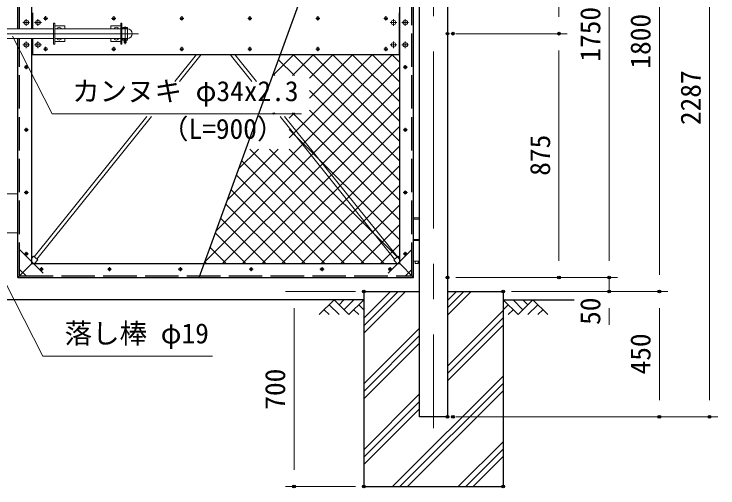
# Model space of a CAD drawing. Units: millimetres, scale not verified. Extents: x -6300 to 6300, y -4455 to 4455.
# Drawn here: x -1963 to 561, y -2013 to -312 of the extents above; entities that cross this region are included whole.
import ezdxf
from ezdxf.enums import TextEntityAlignment as Align

# ---------------------------------------------------------------- set-up
doc = ezdxf.new("R2010")
doc.units = ezdxf.units.MM
doc.header["$LTSCALE"] = 20
doc.header["$PDMODE"] = 32
doc.header["$PDSIZE"] = 10
doc.linetypes.add('DASHED', pattern=[7.5, 6, -1.5])
doc.linetypes.add('USER1', pattern=[50.8, 31.75, -6.35, 6.35, -6.35])
for name, color, linetype, lineweight in [('0-1_D-DCR-HCH', 7, 'Continuous', 13), ('0-2_D-STR4', 7, 'Continuous', 25), ('0-3_D-BMK', 2, 'USER1', 13), ('0-4_D-STR1', 1, 'Continuous', 25), ('0-5_D-STR3', 3, 'Continuous', 13), ('0-6_D-BGD', 7, 'Continuous', 25), ('0-7_D-STR-DIM', 7, 'Continuous', 13), ('0-9_Defpoints', 8, 'Continuous', 25), ('0-A_D-STR-TXT', 7, 'Continuous', 13), ('0-B_D-STR2', 7, 'Continuous', 13)]:
    doc.layers.add(name, color=color, linetype=linetype, lineweight=lineweight)
doc.styles.add('ＭＳ ゴシック', font='')
doc.styles.get('ＭＳ ゴシック').set_extended_font_data('MS Gothic')

msp = doc.modelspace()

# ---------------------------------------------------------------- linework, layer by layer
at = {"layer": '0-1_D-DCR-HCH'}
for p, q in [((-709.03, -1457.22), (-559.64, -1307.84)), ((-709.03, -1430.71), (-586.16, -1307.84)), ((-709.03, -1404.19), (-612.67, -1307.84)), ((-409.03, -1392.93), (-323.94, -1307.84)), ((-409.03, -1366.41), (-350.45, -1307.84)), ((-409.03, -1339.89), (-376.97, -1307.84)), ((-815.45, -1337.84), (-868.66, -1391.05)), ((-833.19, -1355.57), (-797.55, -1391.05)), ((-815.45, -1337.84), (-762.24, -1391.05)), ((-797.71, -1355.57), (-779.98, -1337.84)), ((-779.98, -1373.31), (-744.5, -1337.84)), ((-762.24, -1391.05), (-709.03, -1337.84)), ((-726.76, -1355.57), (-709.03, -1373.23)), ((-155.81, -1391.05), (-209.03, -1337.84)), ((-191.29, -1355.57), (-209.03, -1373.23)), ((-138.08, -1373.31), (-173.55, -1337.84)), ((-102.6, -1337.84), (-155.81, -1391.05)), ((-120.25, -1355.67), (-138.08, -1337.84)), ((-84.87, -1355.57), (-120.5, -1391.05)), ((-102.6, -1337.84), (-49.39, -1391.05)), ((-850.93, -1373.31), (-833.11, -1391.05)), ((-744.5, -1373.31), (-726.68, -1391.05)), ((-409.03, -1575.6), (-209.03, -1375.6)), ((-173.55, -1373.31), (-191.37, -1391.05)), ((-67.13, -1373.31), (-84.95, -1391.05)), ((-409.03, -1602.11), (-209.03, -1402.11)), ((-409.03, -1628.63), (-209.03, -1428.63)), ((-709.03, -1639.89), (-509.03, -1439.89)), ((-709.03, -1666.41), (-509.03, -1466.41)), ((-709.03, -1692.93), (-509.03, -1492.93)), ((-605.56, -2007.84), (-209.03, -1611.3)), ((-579.05, -2007.84), (-209.03, -1637.82)), ((-552.53, -2007.84), (-209.03, -1664.33)), ((-709.03, -1875.6), (-509.03, -1675.6)), ((-709.03, -1902.11), (-509.03, -1702.11)), ((-709.03, -1928.63), (-509.03, -1728.63)), ((-369.86, -2007.84), (-209.03, -1847)), ((-343.34, -2007.84), (-209.03, -1873.52)), ((-316.83, -2007.84), (-209.03, -1900.04))]:
    msp.add_line(p, q, dxfattribs=at)
at = {"layer": '0-2_D-STR4'}
for p, q in [((-709.03, -1307.84), (-709.03, -2007.84)), ((-709.03, -1307.84), (-509.03, -1307.84)), ((-409.03, -1307.84), (-209.03, -1307.84)), ((-209.03, -1307.84), (-209.03, -2007.84)), ((-709.03, -2007.84), (-209.03, -2007.84))]:
    msp.add_line(p, q, dxfattribs=at)
at = {"layer": '0-3_D-BMK'}
for p, q in [((-459.03, 569.16), (-459.03, -1797.84)), ((-1842.09, -327.84), (-1856.97, -327.84)), ((-1849.53, -320.4), (-1849.53, -335.28)), ((-1598.09, -327.84), (-1612.97, -327.84)), ((-1605.53, -320.4), (-1605.53, -335.28)), ((-1354.09, -327.84), (-1368.97, -327.84)), ((-1361.53, -320.4), (-1361.53, -335.28)), ((-1110.09, -327.84), (-1124.97, -327.84)), ((-1117.53, -320.4), (-1117.53, -335.28)), ((-866.09, -327.84), (-880.97, -327.84)), ((-873.53, -320.4), (-873.53, -335.28)), ((-622.09, -327.84), (-636.97, -327.84)), ((-629.53, -320.4), (-629.53, -335.28)), ((-1907.03, -342.84), (-1931.03, -342.84)), ((-1919.03, -330.84), (-1919.03, -354.84)), ((-1865.03, -342.84), (-1889.03, -342.84)), ((-1877.03, -330.84), (-1877.03, -354.84)), ((-590.03, -342.84), (-614.03, -342.84)), ((-602.03, -330.84), (-602.03, -354.84)), ((-548.03, -342.84), (-572.03, -342.84)), ((-560.03, -330.84), (-560.03, -354.84)), ((-1564.28, -357.09), (-1564.28, -419.99)), ((-1516.08, -382.84), (-2446.08, -382.84)), ((-1907.03, -422.84), (-1931.03, -422.84)), ((-1919.03, -410.84), (-1919.03, -434.84)), ((-1865.03, -422.84), (-1889.03, -422.84)), ((-1877.03, -410.84), (-1877.03, -434.84)), ((-590.03, -422.84), (-614.03, -422.84)), ((-602.03, -410.84), (-602.03, -434.84)), ((-548.03, -422.84), (-572.03, -422.84)), ((-560.03, -410.84), (-560.03, -434.84)), ((-1842.09, -437.84), (-1856.97, -437.84)), ((-1849.53, -430.4), (-1849.53, -445.28)), ((-1598.09, -437.84), (-1612.97, -437.84)), ((-1605.53, -430.4), (-1605.53, -445.28)), ((-1354.09, -437.84), (-1368.97, -437.84)), ((-1361.53, -430.4), (-1361.53, -445.28)), ((-1110.09, -437.84), (-1124.97, -437.84)), ((-1117.53, -430.4), (-1117.53, -445.28)), ((-866.09, -437.84), (-880.97, -437.84)), ((-873.53, -430.4), (-873.53, -445.28)), ((-622.09, -437.84), (-636.97, -437.84)), ((-629.53, -430.4), (-629.53, -445.28)), ((-1911.59, -502.84), (-1926.47, -502.84)), ((-1919.03, -495.4), (-1919.03, -510.28)), ((-552.59, -502.84), (-567.47, -502.84)), ((-560.03, -495.4), (-560.03, -510.28)), ((-1926.47, -727.84), (-1911.59, -727.84)), ((-1919.03, -720.4), (-1919.03, -735.28)), ((-567.47, -727.84), (-552.59, -727.84)), ((-560.03, -720.4), (-560.03, -735.28)), ((-1991.21, -957.84), (-1953.47, -957.84)), ((-1926.47, -952.84), (-1911.59, -952.84)), ((-1919.03, -945.4), (-1919.03, -960.28)), ((-567.47, -952.84), (-552.59, -952.84)), ((-560.03, -945.4), (-560.03, -960.28)), ((-1991.21, -1097.84), (-1953.47, -1097.84)), ((-1911.59, -1172.84), (-1926.47, -1172.84)), ((-1919.03, -1165.4), (-1919.03, -1180.28)), ((-552.59, -1172.84), (-567.47, -1172.84)), ((-560.03, -1165.4), (-560.03, -1180.28)), ((-1857.09, -1227.84), (-1871.97, -1227.84)), ((-1864.53, -1220.4), (-1864.53, -1235.28)), ((-1613.09, -1227.84), (-1627.97, -1227.84)), ((-1620.53, -1220.4), (-1620.53, -1235.28)), ((-1359.09, -1227.84), (-1373.97, -1227.84)), ((-1366.53, -1220.4), (-1366.53, -1235.28)), ((-1105.09, -1227.84), (-1119.97, -1227.84)), ((-1112.53, -1220.4), (-1112.53, -1235.28)), ((-851.09, -1227.84), (-865.97, -1227.84)), ((-858.53, -1220.4), (-858.53, -1235.28)), ((-607.09, -1227.84), (-621.97, -1227.84)), ((-614.53, -1220.4), (-614.53, -1235.28))]:
    msp.add_line(p, q, dxfattribs=at)
at = {"layer": '0-4_D-STR1'}
for p, q in [((-409.03, 516.16), (-409.03, -1757.84)), ((-1949.03, -365.84), (-1949.03, 492.16)), ((-530.03, -1257.84), (-530.03, 492.16)), ((-1899.03, -365.84), (-1899.03, 442.16)), ((-580.03, -1207.84), (-580.03, 442.16)), ((-1897.03, -307.84), (-1897.03, -365.84)), ((-582.03, -307.84), (-582.03, -457.84)), ((-1949.03, -1257.84), (-1949.03, -399.84)), ((-1899.03, -1207.84), (-1899.03, -399.84)), ((-1897.03, -399.84), (-1897.03, -457.84)), ((-1899.03, -457.84), (-580.03, -457.84)), ((-1899.03, -1207.84), (-1949.03, -1257.84)), ((-1899.03, -1207.84), (-580.03, -1207.84)), ((-580.03, -1207.84), (-530.03, -1257.84)), ((-1949.03, -1257.84), (-530.03, -1257.84))]:
    msp.add_line(p, q, dxfattribs=at)
at = {"layer": '0-4_D-STR1', "linetype": 'DASHED'}
for p, q in [((-1943.03, -365.84), (-1943.03, 486.16)), ((-536.03, -1251.84), (-536.03, 486.16)), ((-1943.03, -1251.84), (-1943.03, -399.84)), ((-536.03, -1157.84), (-630.03, -1251.84)), ((-536.03, -1228.55), (-559.32, -1251.84)), ((-1943.03, -1251.84), (-536.03, -1251.84))]:
    msp.add_line(p, q, dxfattribs=at)
at = {"layer": '0-4_D-STR1'}
msp.add_lwpolyline([(-409.03, -1757.84), (-509.03, -1757.84), (-509.03, 516.16)], dxfattribs=at)
at = {"layer": '0-5_D-STR3'}
for p, q in [((-1821.03, -345.34), (-1821.03, -420.34)), ((-1821.03, -345.34), (-1816.53, -345.34)), ((-1816.53, -345.34), (-1816.53, -420.34)), ((-1580.53, -345.34), (-1580.53, -420.34)), ((-1576.03, -345.34), (-1580.53, -345.34)), ((-1576.03, -345.34), (-1576.03, -420.34)), ((-1821.03, -365.84), (-2097.03, -365.84)), ((-1816.53, -354.34), (-1781.03, -354.34)), ((-1580.53, -365.84), (-1816.53, -365.84)), ((-1781.03, -354.34), (-1781.03, -365.84)), ((-1616.03, -354.34), (-1616.03, -365.84)), ((-1580.53, -354.34), (-1616.03, -354.34)), ((-1556.28, -365.84), (-1576.03, -365.84)), ((-1572.38, -361.14), (-1572.38, -365.84)), ((-1558.21, -360.34), (-1570.48, -360.34)), ((-1568.28, -361.14), (-1568.28, -365.84)), ((-1560.28, -361.14), (-1560.28, -365.84)), ((-1556.28, -365.84), (-1556.28, -399.84)), ((-1556.18, -361.14), (-1556.18, -365.84)), ((-1821.03, -399.84), (-2097.03, -399.84)), ((-1580.53, -399.84), (-1816.53, -399.84)), ((-1781.03, -399.84), (-1781.03, -411.34)), ((-1616.03, -399.84), (-1616.03, -411.34)), ((-1556.28, -399.84), (-1576.03, -399.84)), ((-1572.38, -399.84), (-1572.38, -405.54)), ((-1568.28, -399.84), (-1568.28, -405.54)), ((-1560.28, -399.84), (-1560.28, -405.54)), ((-1556.18, -399.84), (-1556.18, -405.54)), ((-1821.03, -420.34), (-1816.53, -420.34)), ((-1816.53, -411.34), (-1781.03, -411.34)), ((-1580.53, -411.34), (-1616.03, -411.34)), ((-1576.03, -420.34), (-1580.53, -420.34)), ((-1556.18, -405.54), (-1572.38, -405.54)), ((-1557.84, -406.34), (-1570.43, -406.34)), ((-1568.28, -406.34), (-1568.28, -415.04)), ((-1560.28, -415.04), (-1568.28, -415.04)), ((-1567.48, -415.84), (-1568.28, -415.04)), ((-1567.48, -406.34), (-1567.48, -415.84)), ((-1561.08, -415.84), (-1567.48, -415.84)), ((-1561.08, -406.34), (-1561.08, -415.84)), ((-1561.08, -415.84), (-1560.28, -415.04)), ((-1560.28, -406.34), (-1560.28, -415.04)), ((-1308.08, -457.84), (-1385.9, -554.76)), ((-1291.41, -457.84), (-1369.23, -554.76)), ((-1187.65, -457.84), (-1109.83, -554.76)), ((-1170.97, -457.84), (-1093.16, -554.76)), ((-1486.47, -680.02), (-1890.81, -1183.61)), ((-1469.8, -680.02), (-1880.67, -1191.75)), ((-1009.25, -680.02), (-598.38, -1191.75)), ((-992.58, -680.02), (-588.25, -1183.61)), ((-530.03, -1047.84), (-530.03, -1198.84)), ((-530.03, -1047.84), (-509.03, -1047.84)), ((-509.03, -1047.84), (-509.03, -1198.84)), ((-530.03, -1121.84), (-509.03, -1121.84)), ((-530.03, -1124.84), (-509.03, -1124.84)), ((-1899.03, -1188.26), (-1893.54, -1181.42)), ((-580.03, -1188.26), (-585.52, -1181.42)), ((-530.03, -1198.84), (-509.03, -1198.84))]:
    msp.add_line(p, q, dxfattribs=at)
at = {"layer": '0-5_D-STR3', "linetype": 'DASHED'}
for p, q in [((-1943.03, -1157.84), (-1849.03, -1251.84)), ((-1943.03, -1228.55), (-1919.74, -1251.84))]:
    msp.add_line(p, q, dxfattribs=at)
at = {"layer": '0-5_D-STR3'}
for points in [[(-529.03, -1047.84), (-529.03, -1043.84), (-510.03, -1043.84), (-510.03, -1047.84)], [(-1889.1, -1207.84), (-1877.94, -1193.94), (-1893.54, -1181.42)], [(-589.96, -1207.84), (-601.11, -1193.94), (-585.52, -1181.42)], [(-524.78, -1198.84), (-524.78, -1207.84), (-514.28, -1207.84), (-514.28, -1198.84)]]:
    msp.add_lwpolyline(points, dxfattribs=at)
for centre, radius in [((-1849.53, -327.84), 5.25), ((-1605.53, -327.84), 5.25), ((-1361.53, -327.84), 5.25), ((-1117.53, -327.84), 5.25), ((-873.53, -327.84), 5.25), ((-629.53, -327.84), 5.25), ((-1919.03, -342.84), 8), ((-1877.03, -342.84), 8), ((-602.03, -342.84), 8), ((-560.03, -342.84), 8), ((-1919.03, -422.84), 8), ((-1877.03, -422.84), 8), ((-602.03, -422.84), 8), ((-560.03, -422.84), 8), ((-1849.53, -437.84), 5.25), ((-1605.53, -437.84), 5.25), ((-1361.53, -437.84), 5.25), ((-1117.53, -437.84), 5.25), ((-873.53, -437.84), 5.25), ((-629.53, -437.84), 5.25), ((-1919.03, -502.84), 5.25), ((-560.03, -502.84), 5.25), ((-1919.03, -727.84), 5.25), ((-560.03, -727.84), 5.25), ((-1919.03, -952.84), 5.25), ((-560.03, -952.84), 5.25), ((-1919.03, -1172.84), 5.25), ((-560.03, -1172.84), 5.25), ((-1864.53, -1227.84), 5.25), ((-1620.53, -1227.84), 5.25), ((-1366.53, -1227.84), 5.25), ((-1112.53, -1227.84), 5.25), ((-858.53, -1227.84), 5.25), ((-614.53, -1227.84), 5.25)]:
    msp.add_circle(centre, radius, dxfattribs=at)
for centre, radius, start, end in [((-1801.03, -367.84), 8, 14.47751, 165.52249), ((-1596.03, -367.84), 8, 14.47751, 165.52249), ((-1570.33, -363.35), 3.02, 47.18249, 132.81751), ((-1564.28, -370.74), 10.4, 67.38014, 112.61986), ((-1558.23, -363.36), 3.03, 47.363, 132.637), ((-1556.28, -382.84), 17, 270, 90), ((-1801.03, -397.84), 8, 194.47751, 345.52249), ((-1596.03, -397.84), 8, 194.47751, 345.52249), ((-1570.33, -403.32), 3.02, 227.28053, 312.71947), ((-1564.28, -395.94), 10.4, 247.38014, 292.61986), ((-1558.23, -403.4), 2.96, 226.1605, 313.8395)]:
    msp.add_arc(centre, radius, start, end, dxfattribs=at)
at = {"layer": '0-6_D-BGD'}
for p, q in [((-709.03, -1337.84), (-1994.53, -1337.84)), ((-209.03, -1337.84), (45.26, -1337.84))]:
    msp.add_line(p, q, dxfattribs=at)
at = {"layer": '0-7_D-STR-DIM'}
for p, q in [((530.97, 469.16), (530.97, -1697.84)), ((-9.03, 432.16), (-9.03, -322.84)), ((170.97, 432.16), (170.97, -1197.84)), ((350.97, 432.16), (350.97, -1247.84)), ((-379.03, -382.84), (20.97, -382.84)), ((-359.03, -382.84), (20.97, -382.84)), ((-9.03, -442.84), (-9.03, -1197.84)), ((170.97, -1197.84), (170.97, -1137.84)), ((-379.03, -1257.84), (20.97, -1257.84)), ((-379.03, -1257.84), (200.97, -1257.84)), ((-379.03, -1257.84), (200.97, -1257.84)), ((170.97, -1257.84), (170.97, -1307.84)), ((-739.03, -1307.84), (-989.03, -1307.84)), ((-179.03, -1307.84), (200.97, -1307.84)), ((-179.03, -1307.84), (380.97, -1307.84)), ((-179.03, -1307.84), (380.97, -1307.84)), ((-959.03, -1367.84), (-959.03, -1947.84)), ((170.97, -1367.84), (170.97, -1427.84)), ((350.97, -1367.84), (350.97, -1697.84)), ((-379.03, -1757.84), (380.97, -1757.84)), ((-359.03, -1757.84), (560.97, -1757.84)), ((-739.03, -2007.84), (-989.03, -2007.84))]:
    msp.add_line(p, q, dxfattribs=at)
at = {"layer": '0-9_Defpoints'}
msp.add_line((-1298.78, -1257.84), (-661.83, 492.16), dxfattribs=at)
for p in [(-409.03, -382.84), (-389.03, -382.84), (-9.03, -382.84), (-409.03, -1257.84), (-9.03, -1257.84), (170.97, -1257.84), (-709.03, -1307.84), (-209.03, -1307.84), (170.97, -1307.84), (350.97, -1307.84), (-409.03, -1757.84), (-389.03, -1757.84), (350.97, -1757.84), (530.97, -1757.84), (-959.03, -2007.84), (-709.03, -2007.84), (-209.03, -2007.84)]:
    msp.add_point(p, dxfattribs=at)
at = {"layer": '0-A_D-STR-TXT'}
for points in [[(-931.7, -670.09), (-1826.23, -670.09), (-1968.28, -391.47)], [(-1250.98, -1540.26), (-1859.98, -1540.26), (-1993.62, -1276.74)]]:
    msp.add_lwpolyline(points, dxfattribs=at)
at = {"layer": '0-B_D-STR2'}
for p, q in [((-1237.24, -1088.77), (-606.31, -457.84)), ((-1034.92, -532.9), (-959.86, -457.84)), ((-957.49, -533.12), (-1014.32, -476.29)), ((-976.2, -757.02), (-677.02, -457.84)), ((-964.43, -533.12), (-889.15, -457.84)), ((-580.03, -839.87), (-962.06, -457.84)), ((-903.62, -543.02), (-818.44, -457.84)), ((-903.62, -613.73), (-747.73, -457.84)), ((-580.03, -769.16), (-891.35, -457.84)), ((-580.03, -698.45), (-820.64, -457.84)), ((-580.03, -627.74), (-749.93, -457.84)), ((-580.03, -557.03), (-679.22, -457.84)), ((-580.03, -486.32), (-608.51, -457.84)), ((-1277.71, -1199.95), (-580.03, -502.27)), ((-1028.2, -533.12), (-1033.19, -528.13)), ((-1214.88, -1207.84), (-580.03, -572.98)), ((-580.03, -910.58), (-903.62, -586.99)), ((-1144.17, -1207.84), (-580.03, -643.69)), ((-1031.33, -671.41), (-1035.42, -667.32)), ((-1032.01, -671.41), (-1027.92, -667.32)), ((-976.2, -686.31), (-957.21, -667.32)), ((-580.03, -1052), (-964.71, -667.32)), ((-580.03, -981.29), (-903.62, -657.7)), ((-1073.46, -1207.84), (-580.03, -714.4)), ((-580.03, -1122.71), (-976.2, -726.54)), ((-1196.78, -977.6), (-1016.23, -797.05)), ((-1156.31, -866.42), (-1086.94, -797.05)), ((-707.03, -1207.84), (-1117.82, -797.05)), ((-636.32, -1207.84), (-1047.11, -797.05)), ((-1002.75, -1207.84), (-580.03, -785.11)), ((-580.03, -1193.42), (-976.4, -797.05)), ((-777.75, -1207.84), (-1146.4, -839.18)), ((-932.04, -1207.84), (-580.03, -855.82)), ((-848.46, -1207.84), (-1165.27, -891.03)), ((-861.33, -1207.84), (-580.03, -926.53)), ((-919.17, -1207.84), (-1184.14, -942.87)), ((-989.88, -1207.84), (-1203.01, -994.71)), ((-790.62, -1207.84), (-580.03, -997.24)), ((-1060.59, -1207.84), (-1221.87, -1046.55)), ((-719.91, -1207.84), (-580.03, -1067.95)), ((-1131.3, -1207.84), (-1240.74, -1098.39)), ((-1202.01, -1207.84), (-1259.61, -1150.23)), ((-649.2, -1207.84), (-580.03, -1138.67)), ((-1272.72, -1207.84), (-1278.48, -1202.08))]:
    msp.add_line(p, q, dxfattribs=at)

# ---------------------------------------------------------------- texts
at = {"layer": '0-7_D-STR-DIM', "style": 'ＭＳ ゴシック'}
for s, p in [('1750', (160.85, -483.19)), ('1800', (340.85, -508.19)), ('2287', (520.85, -710.86)), ('875', (-19.15, -892.67)), ('50', (160.85, -1427.76)), ('450', (340.85, -1605.59)), ('700', (-969.15, -1732.09))]:
    msp.add_text(s, height=72.14, rotation=90, dxfattribs=at).set_placement(p, align=Align.BOTTOM_LEFT)
at = {"layer": '0-A_D-STR-TXT', "style": 'ＭＳ ゴシック'}
for s, p in [('カンヌキ φ34x2.3', (-1754.41, -646.64)), ('（L=900）', (-1435.72, -781.99)), ('落し棒 φ19', (-1781.31, -1515.86))]:
    msp.add_text(s, height=72.14, dxfattribs=at).set_placement(p, align=Align.BOTTOM_LEFT)

doc.saveas('drawing.dxf')
